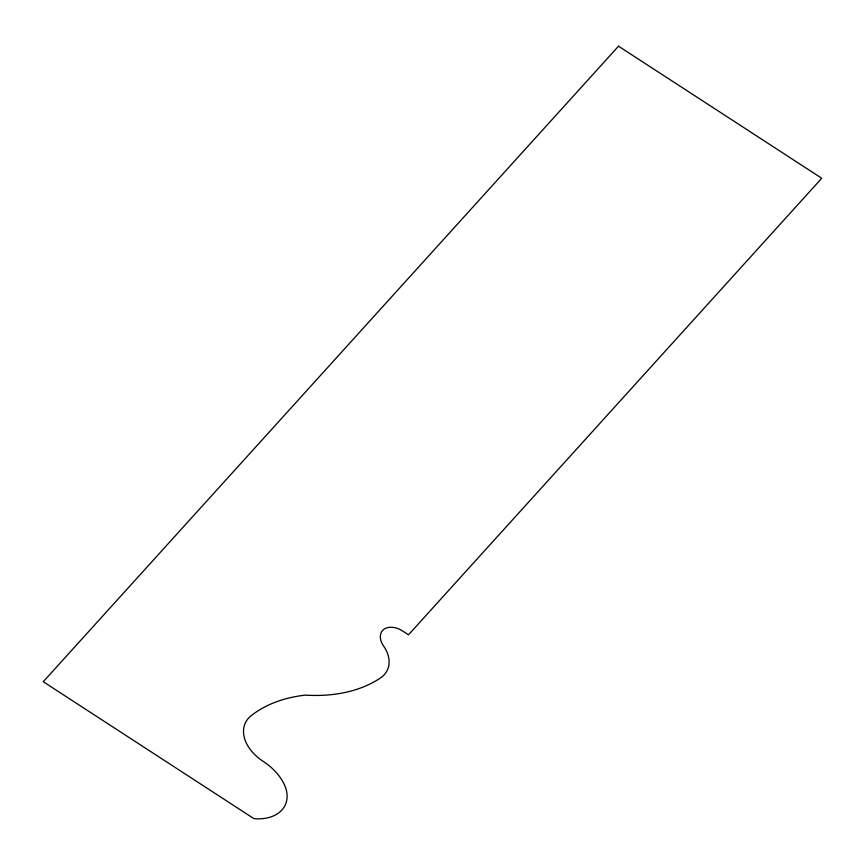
<?xml version="1.0" encoding="UTF-8"?>
<svg xmlns="http://www.w3.org/2000/svg" width="865" height="865" viewBox="0 0 865 865"><rect width="100%" height="100%" fill="white"/><g stroke="black" fill="none" stroke-linecap="round" stroke-linejoin="round"><path stroke-width="1.3" d="M618.518 46.18L43.25 681.728L253.921 818.636A42.277 28.837 24.7 0 0 284.477 784.869A51.251 34.946 24.7 0 0 263.133 761.319A40.979 27.94 24.7 0 1 251.218 715.658A144.444 98.513 24.7 0 1 305.291 695.125A141.795 96.707 24.7 0 0 380.373 678.041A39.087 26.653 24.7 0 0 383.476 645.874A21.841 14.889 24.7 0 1 381.584 631.807A15.083 10.283 24.7 0 1 402.128 630.693L408.475 634.824L821.75 178.255L618.518 46.18"/></g></svg>
